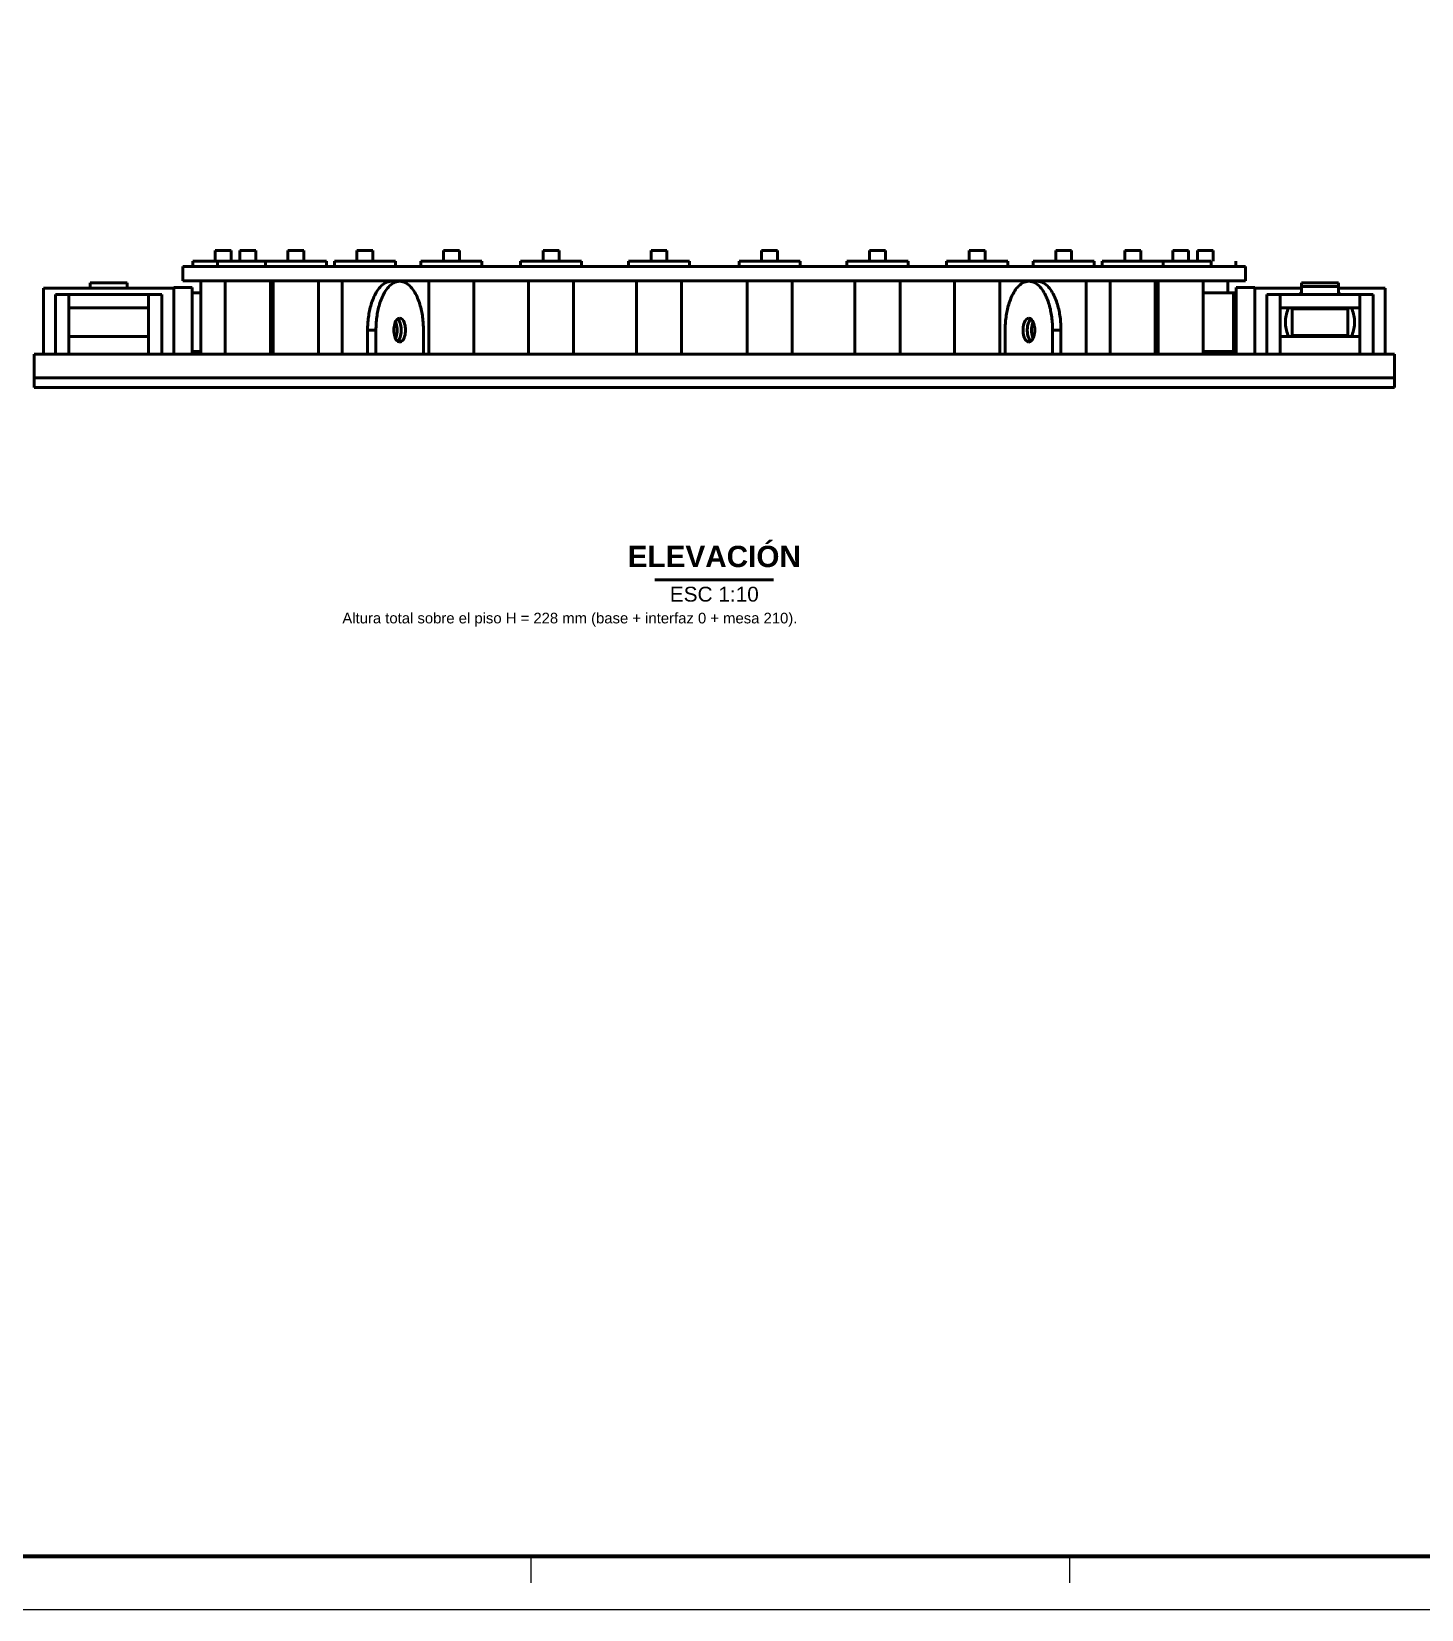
# Model space of a CAD drawing. Header units: millimetres. Extents: x 0 to 841, y 0 to 594.
# Drawn here: x 331.5 to 593.1, y 0 to 297 of the extents above; entities that cross this region are included whole.
import ezdxf
from ezdxf.enums import TextEntityAlignment as Align

# ---------------------------------------------------------------- set-up
doc = ezdxf.new("R2010")
doc.units = ezdxf.units.MM
for name, color, linetype, lineweight in [('FINA', 7, 'CONTINUOUS', 18), ('MARCO', 7, 'CONTINUOUS', 70), ('TXT', 7, 'CONTINUOUS', 25), ('VIS', 7, 'CONTINUOUS', 50)]:
    doc.layers.add(name, color=color, linetype=linetype, lineweight=lineweight)
doc.styles.add('STD', font='LiberationSans-Regular.ttf')
doc.styles.add('STDB', font='LiberationSans-Bold.ttf')

msp = doc.modelspace()

# ---------------------------------------------------------------- linework, layer by layer
at = {"layer": 'FINA'}
for p, q in [((425.5, 10), (425.5, 5)), ((526.88, 10), (526.88, 5))]:
    msp.add_line(p, q, dxfattribs=at)
msp.add_lwpolyline([(0, 0), (841, 0), (841, 594), (0, 594)], close=True, dxfattribs=at)
at = {"layer": 'MARCO'}
msp.add_lwpolyline([(20, 10), (831, 10), (831, 584), (20, 584)], close=True, dxfattribs=at)
at = {"layer": 'VIS'}
msp.add_line((448.84, 193.8), (471.16, 193.8), dxfattribs=at)
for points in [[(366.08, 255.8), (366.38, 255.8), (366.68, 255.8), (366.98, 255.8), (367.28, 255.8), (367.58, 255.8), (367.88, 255.8), (368.18, 255.8), (368.48, 255.8), (368.78, 255.8), (369.08, 255.8)], [(366.08, 255.8), (366.08, 253.8)], [(366.08, 255.8), (366.08, 253.8)], [(369.08, 253.8), (369.08, 255.8)], [(369.08, 253.8), (369.08, 255.8)], [(370.72, 255.8), (371.02, 255.8), (371.32, 255.8), (371.62, 255.8), (371.92, 255.8), (372.22, 255.8), (372.52, 255.8), (372.82, 255.8), (373.12, 255.8), (373.42, 255.8), (373.72, 255.8)], [(370.72, 255.8), (370.72, 253.8)], [(373.72, 253.8), (373.72, 255.8)], [(379.75, 255.8), (380.05, 255.8), (380.35, 255.8), (380.65, 255.8), (380.95, 255.8), (381.25, 255.8), (381.55, 255.8), (381.85, 255.8), (382.15, 255.8), (382.45, 255.8), (382.75, 255.8)], [(379.75, 255.8), (379.75, 253.8)], [(382.75, 253.8), (382.75, 255.8)], [(392.74, 255.8), (393.04, 255.8), (393.34, 255.8), (393.64, 255.8), (393.94, 255.8), (394.24, 255.8), (394.54, 255.8), (394.84, 255.8), (395.14, 255.8), (395.44, 255.8), (395.74, 255.8)], [(392.74, 255.8), (392.74, 253.8)], [(395.74, 253.8), (395.74, 255.8)], [(409.02, 255.8), (409.32, 255.8), (409.62, 255.8), (409.92, 255.8), (410.22, 255.8), (410.52, 255.8), (410.82, 255.8), (411.12, 255.8), (411.42, 255.8), (411.72, 255.8), (412.02, 255.8)], [(409.02, 255.8), (409.02, 253.8)], [(412.02, 253.8), (412.02, 255.8)], [(427.78, 255.8), (428.08, 255.8), (428.38, 255.8), (428.68, 255.8), (428.98, 255.8), (429.28, 255.8), (429.58, 255.8), (429.88, 255.8), (430.18, 255.8), (430.48, 255.8), (430.78, 255.8)], [(427.78, 255.8), (427.78, 253.8)], [(430.78, 253.8), (430.78, 255.8)], [(448.09, 255.8), (448.39, 255.8), (448.69, 255.8), (448.99, 255.8), (449.29, 255.8), (449.59, 255.8), (449.89, 255.8), (450.19, 255.8), (450.49, 255.8), (450.79, 255.8), (451.09, 255.8)], [(448.09, 255.8), (448.09, 253.8)], [(451.09, 253.8), (451.09, 255.8)], [(468.91, 255.8), (469.21, 255.8), (469.51, 255.8), (469.81, 255.8), (470.11, 255.8), (470.41, 255.8), (470.71, 255.8), (471.01, 255.8), (471.31, 255.8), (471.61, 255.8), (471.91, 255.8)], [(468.91, 255.8), (468.91, 253.8)], [(471.91, 253.8), (471.91, 255.8)], [(489.22, 255.8), (489.52, 255.8), (489.82, 255.8), (490.12, 255.8), (490.42, 255.8), (490.72, 255.8), (491.02, 255.8), (491.32, 255.8), (491.62, 255.8), (491.92, 255.8), (492.22, 255.8)], [(489.22, 255.8), (489.22, 253.8)], [(492.22, 253.8), (492.22, 255.8)], [(507.98, 255.8), (508.28, 255.8), (508.58, 255.8), (508.88, 255.8), (509.18, 255.8), (509.48, 255.8), (509.78, 255.8), (510.08, 255.8), (510.38, 255.8), (510.68, 255.8), (510.98, 255.8)], [(507.98, 255.8), (507.98, 253.8)], [(510.98, 253.8), (510.98, 255.8)], [(524.26, 255.8), (524.56, 255.8), (524.86, 255.8), (525.16, 255.8), (525.46, 255.8), (525.76, 255.8), (526.06, 255.8), (526.36, 255.8), (526.66, 255.8), (526.96, 255.8), (527.26, 255.8)], [(524.26, 255.8), (524.26, 253.8)], [(527.26, 253.8), (527.26, 255.8)], [(537.25, 255.8), (537.55, 255.8), (537.85, 255.8), (538.15, 255.8), (538.45, 255.8), (538.75, 255.8), (539.05, 255.8), (539.35, 255.8), (539.65, 255.8), (539.95, 255.8), (540.25, 255.8)], [(537.25, 255.8), (537.25, 253.8)], [(540.25, 253.8), (540.25, 255.8)], [(546.28, 255.8), (546.58, 255.8), (546.88, 255.8), (547.18, 255.8), (547.48, 255.8), (547.78, 255.8), (548.08, 255.8), (548.38, 255.8), (548.68, 255.8), (548.98, 255.8), (549.28, 255.8)], [(546.28, 255.8), (546.28, 253.8)], [(549.28, 253.8), (549.28, 255.8)], [(550.92, 255.8), (551.22, 255.8), (551.52, 255.8), (551.82, 255.8), (552.12, 255.8), (552.42, 255.8), (552.72, 255.8), (553.02, 255.8), (553.32, 255.8), (553.62, 255.8), (553.92, 255.8)], [(550.92, 255.8), (550.92, 253.8)], [(550.92, 255.8), (550.92, 253.8)], [(553.92, 253.8), (553.92, 255.8)], [(553.92, 253.8), (553.92, 255.8)], [(360, 252.8), (360.4, 252.8), (360.8, 252.8), (361.2, 252.8), (361.6, 252.8), (362, 252.8), (362.4, 252.8), (362.8, 252.8), (363.2, 252.8), (363.6, 252.8), (364, 252.8), (364.4, 252.8), (364.8, 252.8), (365.2, 252.8), (365.6, 252.8), (366, 252.8), (366.4, 252.8), (366.8, 252.8), (367.2, 252.8), (367.6, 252.8), (368, 252.8), (368.4, 252.8), (368.8, 252.8), (369.2, 252.8), (369.6, 252.8), (370, 252.8), (370.4, 252.8), (370.8, 252.8), (371.2, 252.8), (371.6, 252.8), (372, 252.8), (372.4, 252.8), (372.8, 252.8), (373.2, 252.8), (373.6, 252.8), (374, 252.8), (374.4, 252.8), (374.8, 252.8), (375.2, 252.8), (375.6, 252.8), (376, 252.8), (376.4, 252.8), (376.8, 252.8), (377.2, 252.8), (377.6, 252.8), (378, 252.8), (378.4, 252.8), (378.8, 252.8), (379.2, 252.8), (379.6, 252.8), (380, 252.8), (380.4, 252.8), (380.8, 252.8), (381.2, 252.8), (381.6, 252.8), (382, 252.8), (382.4, 252.8), (382.8, 252.8), (383.2, 252.8), (383.6, 252.8), (384, 252.8), (384.4, 252.8), (384.8, 252.8), (385.2, 252.8), (385.6, 252.8), (386, 252.8), (386.4, 252.8), (386.8, 252.8), (387.2, 252.8), (387.6, 252.8), (388, 252.8), (388.4, 252.8), (388.8, 252.8), (389.2, 252.8), (389.6, 252.8), (390, 252.8), (390.4, 252.8), (390.8, 252.8), (391.2, 252.8), (391.6, 252.8), (392, 252.8), (392.4, 252.8), (392.8, 252.8), (393.2, 252.8), (393.6, 252.8), (394, 252.8), (394.4, 252.8), (394.8, 252.8), (395.2, 252.8), (395.6, 252.8), (396, 252.8), (396.4, 252.8), (396.8, 252.8), (397.2, 252.8), (397.6, 252.8), (398, 252.8), (398.4, 252.8), (398.8, 252.8), (399.2, 252.8), (399.6, 252.8), (400, 252.8), (400.4, 252.8), (400.8, 252.8), (401.2, 252.8), (401.6, 252.8), (402, 252.8), (402.4, 252.8), (402.8, 252.8), (403.2, 252.8), (403.6, 252.8), (404, 252.8), (404.4, 252.8), (404.8, 252.8), (405.2, 252.8), (405.6, 252.8), (406, 252.8), (406.4, 252.8), (406.8, 252.8), (407.2, 252.8), (407.6, 252.8), (408, 252.8), (408.4, 252.8), (408.8, 252.8), (409.2, 252.8), (409.6, 252.8), (410, 252.8), (410.4, 252.8), (410.8, 252.8), (411.2, 252.8), (411.6, 252.8), (412, 252.8), (412.4, 252.8), (412.8, 252.8), (413.2, 252.8), (413.6, 252.8), (414, 252.8), (414.4, 252.8), (414.8, 252.8), (415.2, 252.8), (415.6, 252.8), (416, 252.8), (416.4, 252.8), (416.8, 252.8), (417.2, 252.8), (417.6, 252.8), (418, 252.8), (418.4, 252.8), (418.8, 252.8), (419.2, 252.8), (419.6, 252.8), (420, 252.8), (420.4, 252.8), (420.8, 252.8), (421.2, 252.8), (421.6, 252.8), (422, 252.8), (422.4, 252.8), (422.8, 252.8), (423.2, 252.8), (423.6, 252.8), (424, 252.8), (424.4, 252.8), (424.8, 252.8), (425.2, 252.8), (425.6, 252.8), (426, 252.8), (426.4, 252.8), (426.8, 252.8), (427.2, 252.8), (427.6, 252.8), (428, 252.8), (428.4, 252.8), (428.8, 252.8), (429.2, 252.8), (429.6, 252.8), (430, 252.8), (430.4, 252.8), (430.8, 252.8), (431.2, 252.8), (431.6, 252.8), (432, 252.8), (432.4, 252.8), (432.8, 252.8), (433.2, 252.8), (433.6, 252.8), (434, 252.8), (434.4, 252.8), (434.8, 252.8), (435.2, 252.8), (435.6, 252.8), (436, 252.8), (436.4, 252.8), (436.8, 252.8), (437.2, 252.8), (437.6, 252.8), (438, 252.8), (438.4, 252.8), (438.8, 252.8), (439.2, 252.8), (439.6, 252.8), (440, 252.8), (440.4, 252.8), (440.8, 252.8), (441.2, 252.8), (441.6, 252.8), (442, 252.8), (442.4, 252.8), (442.8, 252.8), (443.2, 252.8), (443.6, 252.8), (444, 252.8), (444.4, 252.8), (444.8, 252.8), (445.2, 252.8), (445.6, 252.8), (446, 252.8), (446.4, 252.8), (446.8, 252.8), (447.2, 252.8), (447.6, 252.8), (448, 252.8), (448.4, 252.8), (448.8, 252.8), (449.2, 252.8), (449.6, 252.8), (450, 252.8), (450.4, 252.8), (450.8, 252.8), (451.2, 252.8), (451.6, 252.8), (452, 252.8), (452.4, 252.8), (452.8, 252.8), (453.2, 252.8), (453.6, 252.8), (454, 252.8), (454.4, 252.8), (454.8, 252.8), (455.2, 252.8), (455.6, 252.8), (456, 252.8), (456.4, 252.8), (456.8, 252.8), (457.2, 252.8), (457.6, 252.8), (458, 252.8), (458.4, 252.8), (458.8, 252.8), (459.2, 252.8), (459.6, 252.8), (460, 252.8), (460.4, 252.8), (460.8, 252.8), (461.2, 252.8), (461.6, 252.8), (462, 252.8), (462.4, 252.8), (462.8, 252.8), (463.2, 252.8), (463.6, 252.8), (464, 252.8), (464.4, 252.8), (464.8, 252.8), (465.2, 252.8), (465.6, 252.8), (466, 252.8), (466.4, 252.8), (466.8, 252.8), (467.2, 252.8), (467.6, 252.8), (468, 252.8), (468.4, 252.8), (468.8, 252.8), (469.2, 252.8), (469.6, 252.8), (470, 252.8), (470.4, 252.8), (470.8, 252.8), (471.2, 252.8), (471.6, 252.8), (472, 252.8), (472.4, 252.8), (472.8, 252.8), (473.2, 252.8), (473.6, 252.8), (474, 252.8), (474.4, 252.8), (474.8, 252.8), (475.2, 252.8), (475.6, 252.8), (476, 252.8), (476.4, 252.8), (476.8, 252.8), (477.2, 252.8), (477.6, 252.8), (478, 252.8), (478.4, 252.8), (478.8, 252.8), (479.2, 252.8), (479.6, 252.8), (480, 252.8), (480.4, 252.8), (480.8, 252.8), (481.2, 252.8), (481.6, 252.8), (482, 252.8), (482.4, 252.8), (482.8, 252.8), (483.2, 252.8), (483.6, 252.8), (484, 252.8), (484.4, 252.8), (484.8, 252.8), (485.2, 252.8), (485.6, 252.8), (486, 252.8), (486.4, 252.8), (486.8, 252.8), (487.2, 252.8), (487.6, 252.8), (488, 252.8), (488.4, 252.8), (488.8, 252.8), (489.2, 252.8), (489.6, 252.8), (490, 252.8), (490.4, 252.8), (490.8, 252.8), (491.2, 252.8), (491.6, 252.8), (492, 252.8), (492.4, 252.8), (492.8, 252.8), (493.2, 252.8), (493.6, 252.8), (494, 252.8), (494.4, 252.8), (494.8, 252.8), (495.2, 252.8), (495.6, 252.8), (496, 252.8), (496.4, 252.8), (496.8, 252.8), (497.2, 252.8), (497.6, 252.8), (498, 252.8), (498.4, 252.8), (498.8, 252.8), (499.2, 252.8), (499.6, 252.8), (500, 252.8), (500.4, 252.8), (500.8, 252.8), (501.2, 252.8), (501.6, 252.8), (502, 252.8), (502.4, 252.8), (502.8, 252.8), (503.2, 252.8), (503.6, 252.8), (504, 252.8), (504.4, 252.8), (504.8, 252.8), (505.2, 252.8), (505.6, 252.8), (506, 252.8), (506.4, 252.8), (506.8, 252.8), (507.2, 252.8), (507.6, 252.8), (508, 252.8), (508.4, 252.8), (508.8, 252.8), (509.2, 252.8), (509.6, 252.8), (510, 252.8), (510.4, 252.8), (510.8, 252.8), (511.2, 252.8), (511.6, 252.8), (512, 252.8), (512.4, 252.8), (512.8, 252.8), (513.2, 252.8), (513.6, 252.8), (514, 252.8), (514.4, 252.8), (514.8, 252.8), (515.2, 252.8), (515.6, 252.8), (516, 252.8), (516.4, 252.8), (516.8, 252.8), (517.2, 252.8), (517.6, 252.8), (518, 252.8), (518.4, 252.8), (518.8, 252.8), (519.2, 252.8), (519.6, 252.8), (520, 252.8), (520.4, 252.8), (520.8, 252.8), (521.2, 252.8), (521.6, 252.8), (522, 252.8), (522.4, 252.8), (522.8, 252.8), (523.2, 252.8), (523.6, 252.8), (524, 252.8), (524.4, 252.8), (524.8, 252.8), (525.2, 252.8), (525.6, 252.8), (526, 252.8), (526.4, 252.8), (526.8, 252.8), (527.2, 252.8), (527.6, 252.8), (528, 252.8), (528.4, 252.8), (528.8, 252.8), (529.2, 252.8), (529.6, 252.8), (530, 252.8), (530.4, 252.8), (530.8, 252.8), (531.2, 252.8), (531.6, 252.8), (532, 252.8), (532.4, 252.8), (532.8, 252.8), (533.2, 252.8), (533.6, 252.8), (534, 252.8), (534.4, 252.8), (534.8, 252.8), (535.2, 252.8), (535.6, 252.8), (536, 252.8), (536.4, 252.8), (536.8, 252.8), (537.2, 252.8), (537.6, 252.8), (538, 252.8), (538.4, 252.8), (538.8, 252.8), (539.2, 252.8), (539.6, 252.8), (540, 252.8), (540.4, 252.8), (540.8, 252.8), (541.2, 252.8), (541.6, 252.8), (542, 252.8), (542.4, 252.8), (542.8, 252.8), (543.2, 252.8), (543.6, 252.8), (544, 252.8), (544.4, 252.8), (544.8, 252.8), (545.2, 252.8), (545.6, 252.8), (546, 252.8), (546.4, 252.8), (546.8, 252.8), (547.2, 252.8), (547.6, 252.8), (548, 252.8), (548.4, 252.8), (548.8, 252.8), (549.2, 252.8), (549.6, 252.8), (550, 252.8), (550.4, 252.8), (550.8, 252.8), (551.2, 252.8), (551.6, 252.8), (552, 252.8), (552.4, 252.8), (552.8, 252.8), (553.2, 252.8), (553.6, 252.8), (554, 252.8), (554.4, 252.8), (554.8, 252.8), (555.2, 252.8), (555.6, 252.8), (556, 252.8), (556.4, 252.8), (556.8, 252.8), (557.2, 252.8), (557.6, 252.8), (558, 252.8), (558.4, 252.8), (558.8, 252.8), (559.2, 252.8), (559.6, 252.8), (560, 252.8)], [(360, 252.8), (360, 250.1)], [(361.83, 253.8), (362.14, 253.8), (362.45, 253.8), (362.76, 253.8), (363.07, 253.8), (363.38, 253.8), (363.69, 253.8), (364, 253.8), (364.31, 253.8), (364.62, 253.8), (364.92, 253.8), (365.23, 253.8), (365.54, 253.8), (365.85, 253.8), (366.16, 253.8), (366.47, 253.8)], [(361.83, 253.8), (361.83, 252.8)], [(361.83, 253.8), (361.83, 252.8)], [(366.47, 253.8), (366.77, 253.8), (367.07, 253.8), (367.37, 253.8), (367.67, 253.8), (367.97, 253.8), (368.28, 253.8), (368.58, 253.8), (368.88, 253.8), (369.18, 253.8), (369.48, 253.8), (369.78, 253.8), (370.08, 253.8), (370.38, 253.8), (370.69, 253.8), (370.99, 253.8), (371.29, 253.8), (371.59, 253.8), (371.89, 253.8), (372.19, 253.8), (372.49, 253.8), (372.79, 253.8), (373.1, 253.8), (373.4, 253.8), (373.7, 253.8), (374, 253.8), (374.3, 253.8), (374.6, 253.8), (374.9, 253.8), (375.2, 253.8), (375.5, 253.8)], [(366.47, 253.8), (366.47, 252.8)], [(375.5, 253.8), (375.81, 253.8), (376.11, 253.8), (376.41, 253.8), (376.72, 253.8), (377.02, 253.8), (377.32, 253.8), (377.62, 253.8), (377.93, 253.8), (378.23, 253.8), (378.53, 253.8), (378.83, 253.8), (379.14, 253.8), (379.44, 253.8), (379.74, 253.8), (380.04, 253.8), (380.35, 253.8), (380.65, 253.8), (380.95, 253.8), (381.25, 253.8), (381.56, 253.8), (381.86, 253.8), (382.16, 253.8), (382.47, 253.8), (382.77, 253.8), (383.07, 253.8), (383.37, 253.8), (383.68, 253.8), (383.98, 253.8), (384.28, 253.8), (384.58, 253.8), (384.89, 253.8), (385.19, 253.8), (385.49, 253.8), (385.79, 253.8), (386.1, 253.8), (386.4, 253.8), (386.7, 253.8), (387, 253.8)], [(375.5, 253.8), (375.5, 252.8)], [(387, 252.8), (387, 253.8)], [(388.49, 253.8), (388.79, 253.8), (389.09, 253.8), (389.4, 253.8), (389.7, 253.8), (390, 253.8), (390.3, 253.8), (390.61, 253.8), (390.91, 253.8), (391.21, 253.8), (391.52, 253.8), (391.82, 253.8), (392.12, 253.8), (392.42, 253.8), (392.73, 253.8), (393.03, 253.8), (393.33, 253.8), (393.63, 253.8), (393.94, 253.8), (394.24, 253.8), (394.54, 253.8), (394.84, 253.8), (395.15, 253.8), (395.45, 253.8), (395.75, 253.8), (396.05, 253.8), (396.36, 253.8), (396.66, 253.8), (396.96, 253.8), (397.27, 253.8), (397.57, 253.8), (397.87, 253.8), (398.17, 253.8), (398.48, 253.8), (398.78, 253.8), (399.08, 253.8), (399.38, 253.8), (399.69, 253.8), (399.99, 253.8)], [(388.49, 253.8), (388.49, 252.8)], [(399.99, 252.8), (399.99, 253.8)], [(404.77, 253.8), (405.07, 253.8), (405.38, 253.8), (405.68, 253.8), (405.98, 253.8), (406.28, 253.8), (406.59, 253.8), (406.89, 253.8), (407.19, 253.8), (407.49, 253.8), (407.8, 253.8), (408.1, 253.8), (408.4, 253.8), (408.71, 253.8), (409.01, 253.8), (409.31, 253.8), (409.61, 253.8), (409.92, 253.8), (410.22, 253.8), (410.52, 253.8), (410.82, 253.8), (411.13, 253.8), (411.43, 253.8), (411.73, 253.8), (412.03, 253.8), (412.34, 253.8), (412.64, 253.8), (412.94, 253.8), (413.24, 253.8), (413.55, 253.8), (413.85, 253.8), (414.15, 253.8), (414.46, 253.8), (414.76, 253.8), (415.06, 253.8), (415.36, 253.8), (415.67, 253.8), (415.97, 253.8), (416.27, 253.8)], [(404.77, 253.8), (404.77, 252.8)], [(416.27, 252.8), (416.27, 253.8)], [(423.53, 253.8), (423.84, 253.8), (424.14, 253.8), (424.44, 253.8), (424.74, 253.8), (425.05, 253.8), (425.35, 253.8), (425.65, 253.8), (425.96, 253.8), (426.26, 253.8), (426.56, 253.8), (426.86, 253.8), (427.17, 253.8), (427.47, 253.8), (427.77, 253.8), (428.07, 253.8), (428.38, 253.8), (428.68, 253.8), (428.98, 253.8), (429.28, 253.8), (429.59, 253.8), (429.89, 253.8), (430.19, 253.8), (430.49, 253.8), (430.8, 253.8), (431.1, 253.8), (431.4, 253.8), (431.71, 253.8), (432.01, 253.8), (432.31, 253.8), (432.61, 253.8), (432.92, 253.8), (433.22, 253.8), (433.52, 253.8), (433.82, 253.8), (434.13, 253.8), (434.43, 253.8), (434.73, 253.8), (435.03, 253.8)], [(423.53, 253.8), (423.53, 252.8)], [(435.03, 252.8), (435.03, 253.8)], [(443.84, 253.8), (444.14, 253.8), (444.44, 253.8), (444.75, 253.8), (445.05, 253.8), (445.35, 253.8), (445.65, 253.8), (445.96, 253.8), (446.26, 253.8), (446.56, 253.8), (446.86, 253.8), (447.17, 253.8), (447.47, 253.8), (447.77, 253.8), (448.07, 253.8), (448.38, 253.8), (448.68, 253.8), (448.98, 253.8), (449.28, 253.8), (449.59, 253.8), (449.89, 253.8), (450.19, 253.8), (450.5, 253.8), (450.8, 253.8), (451.1, 253.8), (451.4, 253.8), (451.71, 253.8), (452.01, 253.8), (452.31, 253.8), (452.61, 253.8), (452.92, 253.8), (453.22, 253.8), (453.52, 253.8), (453.82, 253.8), (454.13, 253.8), (454.43, 253.8), (454.73, 253.8), (455.03, 253.8), (455.34, 253.8)], [(443.84, 253.8), (443.84, 252.8)], [(455.34, 252.8), (455.34, 253.8)], [(464.66, 253.8), (464.97, 253.8), (465.27, 253.8), (465.57, 253.8), (465.87, 253.8), (466.18, 253.8), (466.48, 253.8), (466.78, 253.8), (467.08, 253.8), (467.39, 253.8), (467.69, 253.8), (467.99, 253.8), (468.29, 253.8), (468.6, 253.8), (468.9, 253.8), (469.2, 253.8), (469.5, 253.8), (469.81, 253.8), (470.11, 253.8), (470.41, 253.8), (470.72, 253.8), (471.02, 253.8), (471.32, 253.8), (471.62, 253.8), (471.93, 253.8), (472.23, 253.8), (472.53, 253.8), (472.83, 253.8), (473.14, 253.8), (473.44, 253.8), (473.74, 253.8), (474.04, 253.8), (474.35, 253.8), (474.65, 253.8), (474.95, 253.8), (475.25, 253.8), (475.56, 253.8), (475.86, 253.8), (476.16, 253.8)], [(464.66, 253.8), (464.66, 252.8)], [(476.16, 252.8), (476.16, 253.8)], [(484.97, 253.8), (485.27, 253.8), (485.57, 253.8), (485.87, 253.8), (486.18, 253.8), (486.48, 253.8), (486.78, 253.8), (487.08, 253.8), (487.39, 253.8), (487.69, 253.8), (487.99, 253.8), (488.29, 253.8), (488.6, 253.8), (488.9, 253.8), (489.2, 253.8), (489.51, 253.8), (489.81, 253.8), (490.11, 253.8), (490.41, 253.8), (490.72, 253.8), (491.02, 253.8), (491.32, 253.8), (491.62, 253.8), (491.93, 253.8), (492.23, 253.8), (492.53, 253.8), (492.83, 253.8), (493.14, 253.8), (493.44, 253.8), (493.74, 253.8), (494.04, 253.8), (494.35, 253.8), (494.65, 253.8), (494.95, 253.8), (495.26, 253.8), (495.56, 253.8), (495.86, 253.8), (496.16, 253.8), (496.47, 253.8)], [(484.97, 253.8), (484.97, 252.8)], [(496.47, 252.8), (496.47, 253.8)], [(503.73, 253.8), (504.03, 253.8), (504.33, 253.8), (504.64, 253.8), (504.94, 253.8), (505.24, 253.8), (505.54, 253.8), (505.85, 253.8), (506.15, 253.8), (506.45, 253.8), (506.76, 253.8), (507.06, 253.8), (507.36, 253.8), (507.66, 253.8), (507.97, 253.8), (508.27, 253.8), (508.57, 253.8), (508.87, 253.8), (509.18, 253.8), (509.48, 253.8), (509.78, 253.8), (510.08, 253.8), (510.39, 253.8), (510.69, 253.8), (510.99, 253.8), (511.29, 253.8), (511.6, 253.8), (511.9, 253.8), (512.2, 253.8), (512.51, 253.8), (512.81, 253.8), (513.11, 253.8), (513.41, 253.8), (513.72, 253.8), (514.02, 253.8), (514.32, 253.8), (514.62, 253.8), (514.93, 253.8), (515.23, 253.8)], [(503.73, 253.8), (503.73, 252.8)], [(515.23, 252.8), (515.23, 253.8)], [(520.01, 253.8), (520.31, 253.8), (520.62, 253.8), (520.92, 253.8), (521.22, 253.8), (521.52, 253.8), (521.83, 253.8), (522.13, 253.8), (522.43, 253.8), (522.73, 253.8), (523.04, 253.8), (523.34, 253.8), (523.64, 253.8), (523.95, 253.8), (524.25, 253.8), (524.55, 253.8), (524.85, 253.8), (525.16, 253.8), (525.46, 253.8), (525.76, 253.8), (526.06, 253.8), (526.37, 253.8), (526.67, 253.8), (526.97, 253.8), (527.27, 253.8), (527.58, 253.8), (527.88, 253.8), (528.18, 253.8), (528.48, 253.8), (528.79, 253.8), (529.09, 253.8), (529.39, 253.8), (529.7, 253.8), (530, 253.8), (530.3, 253.8), (530.6, 253.8), (530.91, 253.8), (531.21, 253.8), (531.51, 253.8)], [(520.01, 253.8), (520.01, 252.8)], [(531.51, 252.8), (531.51, 253.8)], [(533, 253.8), (533.3, 253.8), (533.6, 253.8), (533.9, 253.8), (534.21, 253.8), (534.51, 253.8), (534.81, 253.8), (535.11, 253.8), (535.42, 253.8), (535.72, 253.8), (536.02, 253.8), (536.32, 253.8), (536.63, 253.8), (536.93, 253.8), (537.23, 253.8), (537.53, 253.8), (537.84, 253.8), (538.14, 253.8), (538.44, 253.8), (538.75, 253.8), (539.05, 253.8), (539.35, 253.8), (539.65, 253.8), (539.96, 253.8), (540.26, 253.8), (540.56, 253.8), (540.86, 253.8), (541.17, 253.8), (541.47, 253.8), (541.77, 253.8), (542.07, 253.8), (542.38, 253.8), (542.68, 253.8), (542.98, 253.8), (543.28, 253.8), (543.59, 253.8), (543.89, 253.8), (544.19, 253.8), (544.5, 253.8)], [(533, 253.8), (533, 252.8)], [(544.5, 252.8), (544.5, 253.8)], [(544.5, 253.8), (544.8, 253.8), (545.1, 253.8), (545.4, 253.8), (545.7, 253.8), (546, 253.8), (546.3, 253.8), (546.6, 253.8), (546.9, 253.8), (547.21, 253.8), (547.51, 253.8), (547.81, 253.8), (548.11, 253.8), (548.41, 253.8), (548.71, 253.8), (549.01, 253.8), (549.31, 253.8), (549.62, 253.8), (549.92, 253.8), (550.22, 253.8), (550.52, 253.8), (550.82, 253.8), (551.12, 253.8), (551.42, 253.8), (551.72, 253.8), (552.03, 253.8), (552.33, 253.8), (552.63, 253.8), (552.93, 253.8), (553.23, 253.8), (553.53, 253.8)], [(553.53, 252.8), (553.53, 253.8)], [(558.17, 252.8), (558.17, 253.8)], [(558.17, 252.8), (558.17, 253.8)], [(560, 250.1), (560, 252.8)], [(342.5, 249.7), (342.8, 249.7), (343.11, 249.7), (343.41, 249.7), (343.72, 249.7), (344.02, 249.7), (344.33, 249.7), (344.63, 249.7), (344.93, 249.7), (345.24, 249.7), (345.54, 249.7), (345.85, 249.7), (346.15, 249.7), (346.46, 249.7), (346.76, 249.7), (347.07, 249.7), (347.37, 249.7), (347.67, 249.7), (347.98, 249.7), (348.28, 249.7), (348.59, 249.7), (348.89, 249.7), (349.2, 249.7), (349.5, 249.7)], [(342.5, 249.7), (342.5, 248.7)], [(349.5, 248.7), (349.5, 249.7)], [(360, 250.1), (360.4, 250.1), (360.8, 250.1), (361.2, 250.1), (361.6, 250.1), (362, 250.1), (362.4, 250.1), (362.8, 250.1), (363.2, 250.1), (363.6, 250.1), (364, 250.1), (364.4, 250.1), (364.8, 250.1), (365.2, 250.1), (365.6, 250.1), (366, 250.1), (366.4, 250.1), (366.8, 250.1), (367.2, 250.1), (367.6, 250.1), (368, 250.1), (368.4, 250.1), (368.8, 250.1), (369.2, 250.1), (369.6, 250.1), (370, 250.1), (370.4, 250.1), (370.8, 250.1), (371.2, 250.1), (371.6, 250.1), (372, 250.1), (372.4, 250.1), (372.8, 250.1), (373.2, 250.1), (373.6, 250.1), (374, 250.1), (374.4, 250.1), (374.8, 250.1), (375.2, 250.1), (375.6, 250.1), (376, 250.1), (376.4, 250.1), (376.8, 250.1), (377.2, 250.1), (377.6, 250.1), (378, 250.1), (378.4, 250.1), (378.8, 250.1), (379.2, 250.1), (379.6, 250.1), (380, 250.1), (380.4, 250.1), (380.8, 250.1), (381.2, 250.1), (381.6, 250.1), (382, 250.1), (382.4, 250.1), (382.8, 250.1), (383.2, 250.1), (383.6, 250.1), (384, 250.1), (384.4, 250.1), (384.8, 250.1), (385.2, 250.1), (385.6, 250.1), (386, 250.1), (386.4, 250.1), (386.8, 250.1), (387.2, 250.1), (387.6, 250.1), (388, 250.1), (388.4, 250.1), (388.8, 250.1), (389.2, 250.1), (389.6, 250.1), (390, 250.1), (390.4, 250.1), (390.8, 250.1), (391.2, 250.1), (391.6, 250.1), (392, 250.1), (392.4, 250.1), (392.8, 250.1), (393.2, 250.1), (393.6, 250.1), (394, 250.1), (394.4, 250.1), (394.8, 250.1), (395.2, 250.1), (395.6, 250.1), (396, 250.1), (396.4, 250.1), (396.8, 250.1), (397.2, 250.1), (397.6, 250.1), (398, 250.1), (398.4, 250.1), (398.8, 250.1), (399.2, 250.1), (399.6, 250.1), (400, 250.1), (400.4, 250.1), (400.8, 250.1), (401.2, 250.1), (401.6, 250.1), (402, 250.1), (402.4, 250.1), (402.8, 250.1), (403.2, 250.1), (403.6, 250.1), (404, 250.1), (404.4, 250.1), (404.8, 250.1), (405.2, 250.1), (405.6, 250.1), (406, 250.1), (406.4, 250.1), (406.8, 250.1), (407.2, 250.1), (407.6, 250.1), (408, 250.1), (408.4, 250.1), (408.8, 250.1), (409.2, 250.1), (409.6, 250.1), (410, 250.1), (410.4, 250.1), (410.8, 250.1), (411.2, 250.1), (411.6, 250.1), (412, 250.1), (412.4, 250.1), (412.8, 250.1), (413.2, 250.1), (413.6, 250.1), (414, 250.1), (414.4, 250.1), (414.8, 250.1), (415.2, 250.1), (415.6, 250.1), (416, 250.1), (416.4, 250.1), (416.8, 250.1), (417.2, 250.1), (417.6, 250.1), (418, 250.1), (418.4, 250.1), (418.8, 250.1), (419.2, 250.1), (419.6, 250.1), (420, 250.1), (420.4, 250.1), (420.8, 250.1), (421.2, 250.1), (421.6, 250.1), (422, 250.1), (422.4, 250.1), (422.8, 250.1), (423.2, 250.1), (423.6, 250.1), (424, 250.1), (424.4, 250.1), (424.8, 250.1), (425.2, 250.1), (425.6, 250.1), (426, 250.1), (426.4, 250.1), (426.8, 250.1), (427.2, 250.1), (427.6, 250.1), (428, 250.1), (428.4, 250.1), (428.8, 250.1), (429.2, 250.1), (429.6, 250.1), (430, 250.1), (430.4, 250.1), (430.8, 250.1), (431.2, 250.1), (431.6, 250.1), (432, 250.1), (432.4, 250.1), (432.8, 250.1), (433.2, 250.1), (433.6, 250.1), (434, 250.1), (434.4, 250.1), (434.8, 250.1), (435.2, 250.1), (435.6, 250.1), (436, 250.1), (436.4, 250.1), (436.8, 250.1), (437.2, 250.1), (437.6, 250.1), (438, 250.1), (438.4, 250.1), (438.8, 250.1), (439.2, 250.1), (439.6, 250.1), (440, 250.1), (440.4, 250.1), (440.8, 250.1), (441.2, 250.1), (441.6, 250.1), (442, 250.1), (442.4, 250.1), (442.8, 250.1), (443.2, 250.1), (443.6, 250.1), (444, 250.1), (444.4, 250.1), (444.8, 250.1), (445.2, 250.1), (445.6, 250.1), (446, 250.1), (446.4, 250.1), (446.8, 250.1), (447.2, 250.1), (447.6, 250.1), (448, 250.1), (448.4, 250.1), (448.8, 250.1), (449.2, 250.1), (449.6, 250.1), (450, 250.1), (450.4, 250.1), (450.8, 250.1), (451.2, 250.1), (451.6, 250.1), (452, 250.1), (452.4, 250.1), (452.8, 250.1), (453.2, 250.1), (453.6, 250.1), (454, 250.1), (454.4, 250.1), (454.8, 250.1), (455.2, 250.1), (455.6, 250.1), (456, 250.1), (456.4, 250.1), (456.8, 250.1), (457.2, 250.1), (457.6, 250.1), (458, 250.1), (458.4, 250.1), (458.8, 250.1), (459.2, 250.1), (459.6, 250.1), (460, 250.1), (460.4, 250.1), (460.8, 250.1), (461.2, 250.1), (461.6, 250.1), (462, 250.1), (462.4, 250.1), (462.8, 250.1), (463.2, 250.1), (463.6, 250.1), (464, 250.1), (464.4, 250.1), (464.8, 250.1), (465.2, 250.1), (465.6, 250.1), (466, 250.1), (466.4, 250.1), (466.8, 250.1), (467.2, 250.1), (467.6, 250.1), (468, 250.1), (468.4, 250.1), (468.8, 250.1), (469.2, 250.1), (469.6, 250.1), (470, 250.1), (470.4, 250.1), (470.8, 250.1), (471.2, 250.1), (471.6, 250.1), (472, 250.1), (472.4, 250.1), (472.8, 250.1), (473.2, 250.1), (473.6, 250.1), (474, 250.1), (474.4, 250.1), (474.8, 250.1), (475.2, 250.1), (475.6, 250.1), (476, 250.1), (476.4, 250.1), (476.8, 250.1), (477.2, 250.1), (477.6, 250.1), (478, 250.1), (478.4, 250.1), (478.8, 250.1), (479.2, 250.1), (479.6, 250.1), (480, 250.1), (480.4, 250.1), (480.8, 250.1), (481.2, 250.1), (481.6, 250.1), (482, 250.1), (482.4, 250.1), (482.8, 250.1), (483.2, 250.1), (483.6, 250.1), (484, 250.1), (484.4, 250.1), (484.8, 250.1), (485.2, 250.1), (485.6, 250.1), (486, 250.1), (486.4, 250.1), (486.8, 250.1), (487.2, 250.1), (487.6, 250.1), (488, 250.1), (488.4, 250.1), (488.8, 250.1), (489.2, 250.1), (489.6, 250.1), (490, 250.1), (490.4, 250.1), (490.8, 250.1), (491.2, 250.1), (491.6, 250.1), (492, 250.1), (492.4, 250.1), (492.8, 250.1), (493.2, 250.1), (493.6, 250.1), (494, 250.1), (494.4, 250.1), (494.8, 250.1), (495.2, 250.1), (495.6, 250.1), (496, 250.1), (496.4, 250.1), (496.8, 250.1), (497.2, 250.1), (497.6, 250.1), (498, 250.1), (498.4, 250.1), (498.8, 250.1), (499.2, 250.1), (499.6, 250.1), (500, 250.1), (500.4, 250.1), (500.8, 250.1), (501.2, 250.1), (501.6, 250.1), (502, 250.1), (502.4, 250.1), (502.8, 250.1), (503.2, 250.1), (503.6, 250.1), (504, 250.1), (504.4, 250.1), (504.8, 250.1), (505.2, 250.1), (505.6, 250.1), (506, 250.1), (506.4, 250.1), (506.8, 250.1), (507.2, 250.1), (507.6, 250.1), (508, 250.1), (508.4, 250.1), (508.8, 250.1), (509.2, 250.1), (509.6, 250.1), (510, 250.1), (510.4, 250.1), (510.8, 250.1), (511.2, 250.1), (511.6, 250.1), (512, 250.1), (512.4, 250.1), (512.8, 250.1), (513.2, 250.1), (513.6, 250.1), (514, 250.1), (514.4, 250.1), (514.8, 250.1), (515.2, 250.1), (515.6, 250.1), (516, 250.1), (516.4, 250.1), (516.8, 250.1), (517.2, 250.1), (517.6, 250.1), (518, 250.1), (518.4, 250.1), (518.8, 250.1), (519.2, 250.1), (519.6, 250.1), (520, 250.1), (520.4, 250.1), (520.8, 250.1), (521.2, 250.1), (521.6, 250.1), (522, 250.1), (522.4, 250.1), (522.8, 250.1), (523.2, 250.1), (523.6, 250.1), (524, 250.1), (524.4, 250.1), (524.8, 250.1), (525.2, 250.1), (525.6, 250.1), (526, 250.1), (526.4, 250.1), (526.8, 250.1), (527.2, 250.1), (527.6, 250.1), (528, 250.1), (528.4, 250.1), (528.8, 250.1), (529.2, 250.1), (529.6, 250.1), (530, 250.1), (530.4, 250.1), (530.8, 250.1), (531.2, 250.1), (531.6, 250.1), (532, 250.1), (532.4, 250.1), (532.8, 250.1), (533.2, 250.1), (533.6, 250.1), (534, 250.1), (534.4, 250.1), (534.8, 250.1), (535.2, 250.1), (535.6, 250.1), (536, 250.1), (536.4, 250.1), (536.8, 250.1), (537.2, 250.1), (537.6, 250.1), (538, 250.1), (538.4, 250.1), (538.8, 250.1), (539.2, 250.1), (539.6, 250.1), (540, 250.1), (540.4, 250.1), (540.8, 250.1), (541.2, 250.1), (541.6, 250.1), (542, 250.1), (542.4, 250.1), (542.8, 250.1), (543.2, 250.1), (543.6, 250.1), (544, 250.1), (544.4, 250.1), (544.8, 250.1), (545.2, 250.1), (545.6, 250.1), (546, 250.1), (546.4, 250.1), (546.8, 250.1), (547.2, 250.1), (547.6, 250.1), (548, 250.1), (548.4, 250.1), (548.8, 250.1), (549.2, 250.1), (549.6, 250.1), (550, 250.1), (550.4, 250.1), (550.8, 250.1), (551.2, 250.1), (551.6, 250.1), (552, 250.1), (552.4, 250.1), (552.8, 250.1), (553.2, 250.1), (553.6, 250.1), (554, 250.1), (554.4, 250.1), (554.8, 250.1), (555.2, 250.1), (555.6, 250.1), (556, 250.1), (556.4, 250.1), (556.8, 250.1), (557.2, 250.1), (557.6, 250.1), (558, 250.1), (558.4, 250.1), (558.8, 250.1), (559.2, 250.1), (559.6, 250.1), (560, 250.1)], [(363.33, 250.1), (363.33, 236.3)], [(363.33, 250.1), (363.33, 236.3)], [(367.97, 250.1), (367.97, 236.3)], [(376.47, 236.3), (376.47, 250.1)], [(377, 250.1), (377, 236.3)], [(385.5, 236.3), (385.5, 250.1)], [(389.99, 250.1), (389.99, 236.3)], [(394.75, 240.8), (394.75, 241.11), (394.76, 241.41), (394.77, 241.72), (394.79, 242.03), (394.81, 242.33), (394.84, 242.64), (394.87, 242.95), (394.91, 243.25), (394.95, 243.55), (395, 243.86), (395.05, 244.16), (395.11, 244.46), (395.18, 244.76), (395.25, 245.06), (395.33, 245.36), (395.42, 245.65), (395.51, 245.94), (395.61, 246.24), (395.72, 246.52), (395.83, 246.81), (395.95, 247.09), (396.08, 247.37), (396.23, 247.64), (396.38, 247.91), (396.54, 248.17), (396.71, 248.42), (396.9, 248.67), (397.1, 248.9), (397.31, 249.12), (397.54, 249.33), (397.78, 249.51), (398.04, 249.68), (398.32, 249.81), (398.61, 249.91), (398.91, 249.98), (399.21, 250)], [(396.32, 240.8), (396.32, 241.11), (396.33, 241.41), (396.34, 241.72), (396.36, 242.03), (396.38, 242.33), (396.41, 242.64), (396.44, 242.95), (396.48, 243.25), (396.52, 243.55), (396.57, 243.86), (396.63, 244.16), (396.69, 244.46), (396.75, 244.76), (396.83, 245.06), (396.91, 245.36), (396.99, 245.65), (397.08, 245.94), (397.18, 246.24), (397.29, 246.52), (397.4, 246.81), (397.53, 247.09), (397.66, 247.37), (397.8, 247.64), (397.95, 247.91), (398.11, 248.17), (398.29, 248.42), (398.47, 248.67), (398.67, 248.9), (398.88, 249.12), (399.11, 249.33), (399.35, 249.51), (399.61, 249.68), (399.89, 249.81), (400.18, 249.91), (400.48, 249.98), (400.79, 250)], [(398.49, 249.88), (398.49, 250.1)], [(399.21, 250), (400.79, 250)], [(400.79, 250), (401.09, 249.98), (401.39, 249.91), (401.68, 249.81), (401.96, 249.68), (402.22, 249.51), (402.46, 249.33), (402.69, 249.12), (402.9, 248.9), (403.1, 248.67), (403.29, 248.42), (403.46, 248.17), (403.62, 247.91), (403.77, 247.64), (403.92, 247.37), (404.05, 247.09), (404.17, 246.81), (404.28, 246.52), (404.39, 246.24), (404.49, 245.94), (404.58, 245.65), (404.67, 245.36), (404.75, 245.06), (404.82, 244.76), (404.89, 244.46), (404.95, 244.16), (405, 243.86), (405.05, 243.55), (405.09, 243.25), (405.13, 242.95), (405.16, 242.64), (405.19, 242.33), (405.21, 242.03), (405.23, 241.72), (405.24, 241.41), (405.25, 241.11), (405.25, 240.8)], [(406.27, 250.1), (406.27, 236.3)], [(414.77, 236.3), (414.77, 250.1)], [(425.03, 250.1), (425.03, 236.3)], [(433.53, 236.3), (433.53, 250.1)], [(445.34, 250.1), (445.34, 236.3)], [(453.84, 236.3), (453.84, 250.1)], [(466.16, 250.1), (466.16, 236.3)], [(474.66, 236.3), (474.66, 250.1)], [(486.47, 250.1), (486.47, 236.3)], [(494.97, 236.3), (494.97, 250.1)], [(505.23, 250.1), (505.23, 236.3)], [(513.73, 236.3), (513.73, 250.1)], [(519.21, 250), (518.91, 249.98), (518.61, 249.91), (518.32, 249.81), (518.04, 249.68), (517.78, 249.51), (517.54, 249.33), (517.31, 249.12), (517.1, 248.9), (516.9, 248.67), (516.71, 248.42), (516.54, 248.17), (516.38, 247.91), (516.23, 247.64), (516.08, 247.37), (515.95, 247.09), (515.83, 246.81), (515.72, 246.52), (515.61, 246.24), (515.51, 245.94), (515.42, 245.65), (515.33, 245.36), (515.25, 245.06), (515.18, 244.76), (515.11, 244.46), (515.05, 244.16), (515, 243.86), (514.95, 243.55), (514.91, 243.25), (514.87, 242.95), (514.84, 242.64), (514.81, 242.33), (514.79, 242.03), (514.77, 241.72), (514.76, 241.41), (514.75, 241.11), (514.75, 240.8)], [(523.68, 240.8), (523.68, 241.11), (523.67, 241.41), (523.66, 241.72), (523.64, 242.03), (523.62, 242.33), (523.59, 242.64), (523.56, 242.95), (523.52, 243.25), (523.48, 243.55), (523.43, 243.86), (523.37, 244.16), (523.31, 244.46), (523.25, 244.76), (523.17, 245.06), (523.09, 245.36), (523.01, 245.65), (522.92, 245.94), (522.82, 246.24), (522.71, 246.52), (522.6, 246.81), (522.47, 247.09), (522.34, 247.37), (522.2, 247.64), (522.05, 247.91), (521.89, 248.17), (521.71, 248.42), (521.53, 248.67), (521.33, 248.9), (521.12, 249.12), (520.89, 249.33), (520.65, 249.51), (520.39, 249.68), (520.11, 249.81), (519.82, 249.91), (519.52, 249.98), (519.21, 250)], [(519.21, 250), (520.79, 250)], [(525.25, 240.8), (525.25, 241.11), (525.24, 241.41), (525.23, 241.72), (525.21, 242.03), (525.19, 242.33), (525.16, 242.64), (525.13, 242.95), (525.09, 243.25), (525.05, 243.55), (525, 243.86), (524.95, 244.16), (524.89, 244.46), (524.82, 244.76), (524.75, 245.06), (524.67, 245.36), (524.58, 245.65), (524.49, 245.94), (524.39, 246.24), (524.28, 246.52), (524.17, 246.81), (524.05, 247.09), (523.92, 247.37), (523.77, 247.64), (523.62, 247.91), (523.46, 248.17), (523.29, 248.42), (523.1, 248.67), (522.9, 248.9), (522.69, 249.12), (522.46, 249.33), (522.22, 249.51), (521.96, 249.68), (521.68, 249.81), (521.39, 249.91), (521.09, 249.98), (520.79, 250)], [(521.51, 250.1), (521.51, 249.88)], [(530.01, 236.3), (530.01, 250.1)], [(534.5, 250.1), (534.5, 236.3)], [(543, 236.3), (543, 250.1)], [(543.53, 250.1), (543.53, 236.3)], [(552.03, 236.3), (552.03, 250.1)], [(556.67, 247.8), (556.67, 250.1)], [(556.67, 247.8), (556.67, 250.1)], [(570.5, 249.7), (570.8, 249.7), (571.11, 249.7), (571.41, 249.7), (571.72, 249.7), (572.02, 249.7), (572.33, 249.7), (572.63, 249.7), (572.93, 249.7), (573.24, 249.7), (573.54, 249.7), (573.85, 249.7), (574.15, 249.7), (574.46, 249.7), (574.76, 249.7), (575.07, 249.7), (575.37, 249.7), (575.67, 249.7), (575.98, 249.7), (576.28, 249.7), (576.59, 249.7), (576.89, 249.7), (577.2, 249.7), (577.5, 249.7)], [(570.5, 249.7), (570.5, 249)], [(577.5, 249), (577.5, 249.7)], [(333.75, 236.3), (333.75, 248.7)], [(333.75, 248.7), (358.25, 248.7)], [(338.5, 247.5), (336, 247.5)], [(336, 236.3), (336, 247.5)], [(338.5, 236.3), (338.5, 247.5)], [(353.5, 247.5), (338.5, 247.5)], [(338.5, 245), (338.5, 247.5)], [(356, 247.5), (353.5, 247.5)], [(353.5, 236.3), (353.5, 247.5)], [(353.5, 245), (353.5, 247.5)], [(356, 236.3), (356, 247.5)], [(358.25, 248.7), (358.25, 248.8)], [(358.25, 248.8), (361.75, 248.8)], [(358.25, 236.3), (358.25, 248.7)], [(361.75, 236.3), (361.75, 248.8)], [(363.33, 247.8), (361.75, 247.8)], [(557.75, 247.8), (552.03, 247.8)], [(557.75, 236.8), (557.75, 247.8)], [(558.25, 247.8), (557.75, 247.8)], [(558.25, 236.3), (558.25, 248.8)], [(558.25, 248.8), (561.75, 248.8)], [(561.75, 248.7), (561.75, 248.8)], [(561.75, 236.3), (561.75, 248.7)], [(561.75, 248.7), (570.5, 248.7)], [(566.5, 247.5), (564, 247.5)], [(564, 236.3), (564, 247.5)], [(566.5, 236.3), (566.5, 247.5)], [(581.5, 247.5), (566.5, 247.5)], [(566.5, 245), (566.5, 247.5)], [(570.5, 247.78), (570.43, 247.73), (570.36, 247.69), (570.3, 247.64), (570.23, 247.6), (570.17, 247.55), (570.1, 247.5)], [(570.5, 249), (570.8, 249), (571.11, 249), (571.41, 249), (571.72, 249), (572.02, 249), (572.33, 249), (572.63, 249), (572.93, 249), (573.24, 249), (573.54, 249), (573.85, 249), (574.15, 249), (574.46, 249), (574.76, 249), (575.07, 249), (575.37, 249), (575.67, 249), (575.98, 249), (576.28, 249), (576.59, 249), (576.89, 249), (577.2, 249), (577.5, 249)], [(570.5, 249), (570.5, 247.5)], [(577.5, 247.5), (577.5, 249)], [(577.5, 248.7), (586.25, 248.7)], [(577.9, 247.5), (577.83, 247.55), (577.77, 247.6), (577.7, 247.64), (577.64, 247.69), (577.57, 247.73), (577.5, 247.78)], [(584, 247.5), (581.5, 247.5)], [(581.5, 236.3), (581.5, 247.5)], [(581.5, 245), (581.5, 247.5)], [(584, 236.3), (584, 247.5)], [(586.25, 236.3), (586.25, 248.7)], [(353.5, 245), (338.5, 245)], [(581.5, 245), (566.5, 245)], [(568.09, 245), (567.97, 244.72), (567.86, 244.43), (567.76, 244.13), (567.68, 243.83), (567.62, 243.53), (567.57, 243.22), (567.53, 242.92), (567.51, 242.61), (567.5, 242.3), (567.51, 241.99), (567.53, 241.68), (567.57, 241.38), (567.62, 241.07), (567.68, 240.77), (567.76, 240.47), (567.86, 240.17), (567.97, 239.88), (568.09, 239.6)], [(568.75, 244.8), (569.05, 244.8), (569.35, 244.8), (569.65, 244.8), (569.95, 244.8), (570.25, 244.8), (570.55, 244.8), (570.85, 244.8), (571.15, 244.8), (571.45, 244.8), (571.75, 244.8), (572.05, 244.8), (572.35, 244.8), (572.65, 244.8), (572.95, 244.8), (573.25, 244.8), (573.55, 244.8), (573.85, 244.8), (574.15, 244.8), (574.45, 244.8), (574.75, 244.8), (575.05, 244.8), (575.35, 244.8), (575.65, 244.8), (575.95, 244.8), (576.25, 244.8), (576.55, 244.8), (576.85, 244.8), (577.15, 244.8), (577.45, 244.8), (577.75, 244.8), (578.05, 244.8), (578.35, 244.8), (578.65, 244.8), (578.95, 244.8), (579.25, 244.8)], [(568.75, 244.8), (568.75, 239.8)], [(570.5, 245), (570.5, 244.8)], [(577.5, 244.8), (577.5, 245)], [(579.25, 239.8), (579.25, 244.8)], [(580.5, 242.3), (580.49, 242.61), (580.47, 242.92), (580.43, 243.22), (580.38, 243.53), (580.32, 243.83), (580.24, 244.13), (580.14, 244.43), (580.03, 244.72), (579.91, 245)], [(394.75, 236.3), (394.75, 240.8)], [(396.32, 240.8), (394.75, 240.8)], [(396.32, 236.3), (396.32, 240.8)], [(399.69, 240.8), (399.7, 241.1), (399.73, 241.4), (399.78, 241.7), (399.86, 241.99), (399.96, 242.27), (400.09, 242.54), (400.27, 242.78), (400.5, 242.97), (400.79, 243.05)], [(400.79, 238.55), (400.5, 238.63), (400.27, 238.82), (400.09, 239.06), (399.96, 239.33), (399.86, 239.61), (399.78, 239.9), (399.73, 240.2), (399.7, 240.5), (399.69, 240.8)], [(400, 239.24), (400.12, 239.54), (400.2, 239.85), (400.26, 240.16), (400.29, 240.48), (400.31, 240.8), (400.29, 241.12), (400.26, 241.44), (400.2, 241.75), (400.12, 242.06), (400, 242.36)], [(400.39, 242.9), (400.6, 242.68), (400.76, 242.42), (400.88, 242.14), (400.97, 241.85), (401.03, 241.55), (401.07, 241.25), (401.09, 240.95), (401.09, 240.65), (401.07, 240.35), (401.03, 240.05), (400.97, 239.75), (400.88, 239.46), (400.76, 239.18), (400.6, 238.92), (400.39, 238.7)], [(400.79, 243.05), (401.07, 242.97), (401.3, 242.78), (401.48, 242.54), (401.61, 242.27), (401.72, 241.99), (401.79, 241.7), (401.84, 241.4), (401.87, 241.1), (401.88, 240.8), (401.87, 240.5), (401.84, 240.2), (401.79, 239.9), (401.72, 239.61), (401.61, 239.33), (401.48, 239.06), (401.3, 238.82), (401.07, 238.63), (400.79, 238.55)], [(405.25, 240.8), (405.25, 236.3)], [(514.75, 240.8), (514.75, 236.3)], [(519.21, 238.55), (518.93, 238.63), (518.7, 238.82), (518.52, 239.06), (518.39, 239.33), (518.28, 239.61), (518.21, 239.9), (518.16, 240.2), (518.13, 240.5), (518.12, 240.8), (518.13, 241.1), (518.16, 241.4), (518.21, 241.7), (518.28, 241.99), (518.39, 242.27), (518.52, 242.54), (518.7, 242.78), (518.93, 242.97), (519.21, 243.05)], [(519.61, 242.9), (519.4, 242.68), (519.24, 242.42), (519.12, 242.14), (519.03, 241.85), (518.97, 241.55), (518.93, 241.25), (518.91, 240.95), (518.91, 240.65), (518.93, 240.35), (518.97, 240.05), (519.03, 239.75), (519.12, 239.46), (519.24, 239.18), (519.4, 238.92), (519.61, 238.7)], [(519.21, 243.05), (519.5, 242.97), (519.73, 242.78), (519.91, 242.54), (520.04, 242.27), (520.14, 241.99), (520.22, 241.7), (520.27, 241.4), (520.3, 241.1), (520.31, 240.8)], [(520.31, 240.8), (520.3, 240.5), (520.27, 240.2), (520.22, 239.9), (520.14, 239.61), (520.04, 239.33), (519.91, 239.06), (519.73, 238.82), (519.5, 238.63), (519.21, 238.55)], [(520, 242.36), (519.88, 242.06), (519.8, 241.75), (519.74, 241.44), (519.71, 241.12), (519.69, 240.8), (519.71, 240.48), (519.74, 240.16), (519.8, 239.85), (519.88, 239.54), (520, 239.24)], [(523.68, 236.3), (523.68, 240.8)], [(525.25, 240.8), (523.68, 240.8)], [(525.25, 236.3), (525.25, 240.8)], [(579.91, 239.6), (580.03, 239.88), (580.14, 240.17), (580.24, 240.47), (580.32, 240.77), (580.38, 241.07), (580.43, 241.38), (580.47, 241.68), (580.49, 241.99), (580.5, 242.3)], [(353.5, 239.6), (338.5, 239.6)], [(338.5, 236.3), (338.5, 239.6)], [(353.5, 236.3), (353.5, 239.6)], [(581.5, 239.6), (566.5, 239.6)], [(566.5, 236.3), (566.5, 239.6)], [(568.75, 239.8), (569.05, 239.8), (569.35, 239.8), (569.65, 239.8), (569.95, 239.8), (570.25, 239.8), (570.55, 239.8), (570.85, 239.8), (571.15, 239.8), (571.45, 239.8), (571.75, 239.8), (572.05, 239.8), (572.35, 239.8), (572.65, 239.8), (572.95, 239.8), (573.25, 239.8), (573.55, 239.8), (573.85, 239.8), (574.15, 239.8), (574.45, 239.8), (574.75, 239.8), (575.05, 239.8), (575.35, 239.8), (575.65, 239.8), (575.95, 239.8), (576.25, 239.8), (576.55, 239.8), (576.85, 239.8), (577.15, 239.8), (577.45, 239.8), (577.75, 239.8), (578.05, 239.8), (578.35, 239.8), (578.65, 239.8), (578.95, 239.8), (579.25, 239.8)], [(570.5, 239.8), (570.5, 239.6)], [(577.5, 239.6), (577.5, 239.8)], [(581.5, 236.3), (581.5, 239.6)], [(332, 231.8), (332, 236.3)], [(332, 236.3), (588, 236.3)], [(363.33, 236.8), (361.75, 236.8)], [(557.75, 236.8), (552.03, 236.8)], [(556.67, 236.3), (556.67, 236.8)], [(556.67, 236.3), (556.67, 236.8)], [(558.25, 236.8), (557.75, 236.8)], [(588, 231.8), (588, 236.3)], [(332, 230), (332, 231.8)], [(332, 231.8), (588, 231.8)], [(332, 231.8), (588, 231.8)], [(588, 230), (588, 231.8)], [(332, 230), (588, 230)]]:
    msp.add_lwpolyline(points, dxfattribs=at)

# ---------------------------------------------------------------- texts
at = {"layer": 'TXT', "style": 'STDB'}
msp.add_text('ELEVACIÓN', height=4, dxfattribs=at).set_placement((460, 195), align=Align.BOTTOM_CENTER)
at = {"layer": 'TXT', "style": 'STD'}
msp.add_text('ESC 1:10', height=2.8, dxfattribs=at).set_placement((460, 192.5), align=Align.TOP_CENTER)
msp.add_text('Altura total sobre el piso H = 228 mm (base + interfaz 0 + mesa 210).', height=2, dxfattribs=at).set_placement((390, 185), align=Align.BOTTOM_LEFT)

doc.saveas('drawing.dxf')
